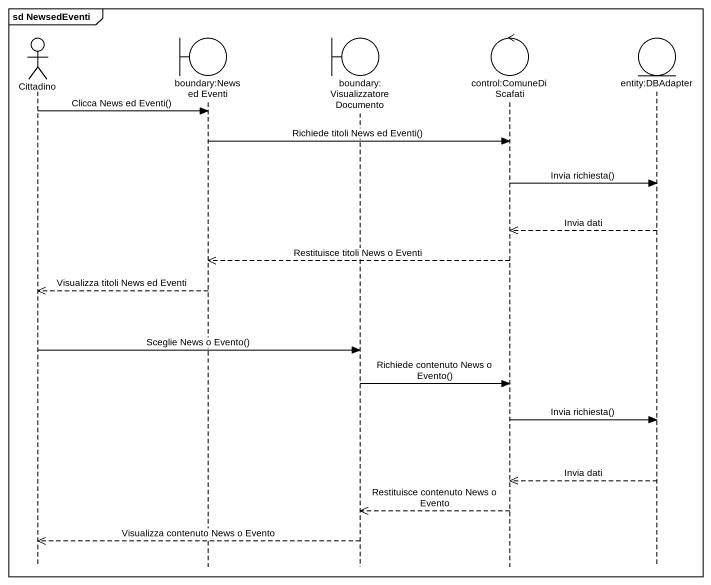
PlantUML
@startuml
mainframe sd NewsedEventi
hide footbox
actor Cittadino
boundary "boundary:News ed Eventi" as boundary_News_ed_Eventi
boundary "boundary:VisualizzatoreDocumento" as boundary_
control "control:ComuneDiScafati" as control_ComuneDiScafati
entity "entity:DBAdapter" as entity_DBAdapter

Cittadino -> boundary_News_ed_Eventi : Clicca News ed Eventi()
boundary_News_ed_Eventi -> control_ComuneDiScafati : Richiede titoli News ed Eventi()
control_ComuneDiScafati -> entity_DBAdapter : Invia richiesta()
entity_DBAdapter -->> control_ComuneDiScafati : Invia dati
control_ComuneDiScafati -->> boundary_News_ed_Eventi : Restituisce titoli News o Eventi
boundary_News_ed_Eventi -->> Cittadino : Visualizza titoli News ed Eventi
Cittadino -> boundary_ : Sceglie News o Evento()
boundary_ -> control_ComuneDiScafati : Richiede contenuto News o Evento()
control_ComuneDiScafati -> entity_DBAdapter : Invia richiesta()
entity_DBAdapter -->> control_ComuneDiScafati : Invia dati
control_ComuneDiScafati -->> boundary_ : Restituisce contenuto News o Evento
boundary_ -->> Cittadino : Visualizza contenuto News o Evento
@enduml
